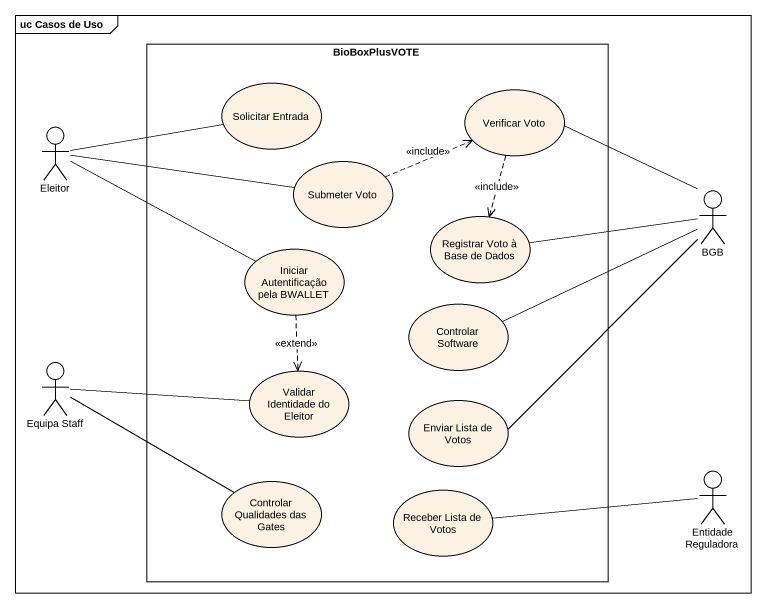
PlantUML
@startuml
mainframe uc Casos de Uso
rectangle BioBoxPlusVOTE {
  usecase "Solicitar Entrada" as Solicitar_Entrada
  usecase "Verificar Voto" as Verificar_Voto
  usecase "Submeter Voto" as Submeter_Voto
  usecase "Registrar Voto à Base de Dados" as Registrar_Voto_à_Base_de
  usecase "Iniciar Autentificação pela BWALLET" as Iniciar_Autentificação_pela
  usecase "Controlar Software" as Controlar_Software
  usecase "Validar Identidade do Eleitor" as Validar_Identidade_do
  usecase "Enviar Lista de Votos" as Enviar_Lista_de_Votos
  usecase "Controlar Qualidades das Gates" as Controlar_Qualidades_das
  usecase "Receber Lista de Votos" as Receber_Lista_de_Votos
}
actor Eleitor
actor BGB
actor "Equipa Staff" as Equipa_Staff
actor "Entidade Reguladora" as Entidade_Reguladora
Verificar_Voto ..> Registrar_Voto_à_Base_de : <<include>>
Eleitor -right- Solicitar_Entrada
Eleitor -right- Submeter_Voto
Eleitor -right- Iniciar_Autentificação_pela
Submeter_Voto .right.> Verificar_Voto : <<include>>
BGB -left- Verificar_Voto
BGB -left- Registrar_Voto_à_Base_de
BGB -left- Controlar_Software
BGB -- Enviar_Lista_de_Votos
Iniciar_Autentificação_pela ..> Validar_Identidade_do : <<extend>>
Equipa_Staff -right- Validar_Identidade_do
Equipa_Staff -right- Controlar_Qualidades_das
Entidade_Reguladora -left- Receber_Lista_de_Votos
@enduml
